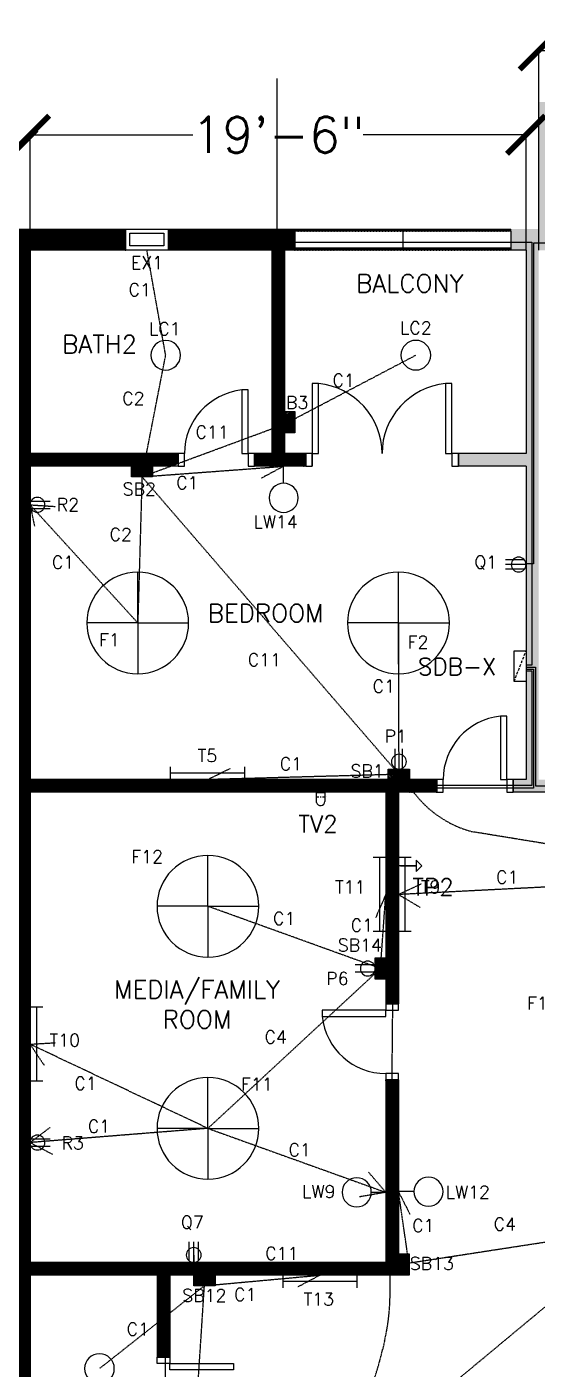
# Model space of a CAD drawing. Header units: feet. Extents: x -106 to 3106, y -822 to 214.
# Drawn here: x 555 to 796, y -498 to 136 of the extents above; entities that cross this region are included whole.
import ezdxf

# ---------------------------------------------------------------- set-up
doc = ezdxf.new("R2010")
doc.units = ezdxf.units.FT
doc.header["$MEASUREMENT"] = 0
doc.linetypes.add('HIDDEN', pattern=[0.375, 0.25, -0.125])
for name, color, linetype in [('Conduit', 170, 'HIDDEN'), ('Fan', 7, 'Continuous'), ('Hatch', 7, 'HIDDEN'), ('Power Line', 92, 'Continuous'), ('Switchboard', 7, 'Continuous'), ('Symb_TV', 7, 'Continuous'), ('Text', 10, 'Continuous'), ('Text_New', 254, 'Continuous'), ('Three Pin Sockets', 7, 'Continuous'), ('TV', 90, 'Continuous')]:
    doc.layers.add(name, color=color, linetype=linetype)
doc.styles.get("Standard").update_dxf_attribs({"font": 'simplex.shx', "height": 17})
doc.dimstyles.new('Copy of DIM-MA', dxfattribs={"dimtxt": 60, "dimasz": 18, "dimexe": 0.18, "dimexo": 0.0625, "dimgap": 0.09, "dimtad": 0, "dimtih": 1, "dimtoh": 1, "dimdec": 4, "dimzin": 0, "dimdsep": 46, "dimlunit": 4, "dimtxsty": 'Standard', "dimblk": 'ARCHTICK', "dimcen": 0, "dimadec": 0, "dimazin": 0, "dimtfac": 1, "dimtdec": 4, "dimtofl": 0, "dimtmove": 0, "dimatfit": 3, "dimfxl": 1, "dimtolj": 1, "dimtzin": 0, "dimarcsym": 0})
doc.dimstyles.new('DIM-MA', dxfattribs={"dimtxt": 17, "dimasz": 18, "dimexe": 0.18, "dimexo": 0.0625, "dimgap": 0.09, "dimtad": 0, "dimtih": 1, "dimtoh": 1, "dimdec": 4, "dimzin": 0, "dimdsep": 46, "dimlunit": 4, "dimtxsty": 'Standard', "dimblk": 'ARCHTICK', "dimcen": 0, "dimadec": 0, "dimazin": 0, "dimtfac": 1, "dimtdec": 4, "dimtofl": 0, "dimtmove": 0, "dimatfit": 3, "dimfxl": 1, "dimtolj": 1, "dimtzin": 0, "dimarcsym": 0})

# ---------------------------------------------------------------- blocks, each defined once
blk = doc.blocks.new('_ArchTick')
at = {"color": 0, "linetype": 'ByBlock', "const_width": 0.15}
blk.add_lwpolyline([(-0.5, -0.5), (0.5, 0.5)], dxfattribs=at)
blk = doc.blocks.new('*D19')
at = {"color": 0, "lineweight": -2, "transparency": 16777216}
for p, q in [((316.72, 30.17), (316.72, 78.21)), ((316.72, 78.03), (400.07, 78.03)), ((550.72, 78.03), (467.38, 78.03)), ((550.72, 30.17), (550.72, 78.21))]:
    blk.add_line(p, q, dxfattribs=at)
at = {"layer": 'Defpoints', "color": 0, "transparency": 16777216}
for p in [(316.72, 78.03), (316.72, 30.1), (550.72, 30.1)]:
    blk.add_point(p, dxfattribs=at)
at = {"color": 0, "lineweight": -2, "transparency": 16777216, "xscale": 18, "yscale": 18, "zscale": 18, "rotation": 180}
blk.add_blockref('_ArchTick', (316.72, 78.03), dxfattribs=at)
at = {"color": 0, "lineweight": -2, "transparency": 16777216, "xscale": 18, "yscale": 18, "zscale": 18}
blk.add_blockref('_ArchTick', (550.72, 78.03), dxfattribs=at)
at = {"color": 0, "transparency": 16777216, "insert": (433.72, 78.03), "char_height": 17, "attachment_point": 5}
blk.add_mtext('\\A1;19\'-6"', dxfattribs=at)
blk = doc.blocks.new('*D58')
at = {"color": 0, "lineweight": -2, "transparency": 16777216}
for p, q in [((796.72, 30.17), (796.72, 124.6)), ((796.72, 124.42), (929.63, 124.42)), ((1096.72, 124.42), (963.81, 124.42)), ((1096.72, 30.17), (1096.72, 124.6))]:
    blk.add_line(p, q, dxfattribs=at)
at = {"layer": 'Defpoints', "color": 0, "transparency": 16777216}
for p in [(1096.72, 124.42), (796.72, 30.1), (1096.72, 30.1)]:
    blk.add_point(p, dxfattribs=at)
at = {"color": 0, "lineweight": -2, "transparency": 16777216, "xscale": 18, "yscale": 18, "zscale": 18, "rotation": 180}
blk.add_blockref('_ArchTick', (796.72, 124.42), dxfattribs=at)
at = {"color": 0, "lineweight": -2, "transparency": 16777216, "xscale": 18, "yscale": 18, "zscale": 18}
blk.add_blockref('_ArchTick', (1096.72, 124.42), dxfattribs=at)
at = {"color": 0, "transparency": 16777216, "insert": (946.72, 124.42), "char_height": 17, "attachment_point": 5}
blk.add_mtext("\\A1;25'", dxfattribs=at)
blk = doc.blocks.new('Fan')
at = {"layer": 'Fan'}
for q in [(0, 24), (-24, 0), (24, 0), (0, -24)]:
    blk.add_line((0, 0), q, dxfattribs=at)
blk.add_circle((0, 0), 24, dxfattribs=at)
blk = doc.blocks.new('Light_12W')
at = {"layer": 'Fan'}
blk.add_circle((0, 0), 3.5, dxfattribs=at)
blk = doc.blocks.new('Light_15W')
at = {"layer": 'Fan'}
blk.add_line((0, 3.44), (0, 7.44), dxfattribs=at)
blk.add_circle((0, 0), 3.44, dxfattribs=at)
blk = doc.blocks.new('Exhaust_Fan')
for points in [[(0, 0), (10, 0), (10, 20), (0, 20)], [(2, 2), (8, 2), (8, 18), (2, 18)]]:
    blk.add_lwpolyline(points, close=True)
blk = doc.blocks.new('switchboard')
at = {"layer": 'Fan'}
blk.add_lwpolyline([(0, 0), (0, -10), (5, -10), (5, 0)], close=True, dxfattribs=at)
at = {"layer": 'Switchboard'}
for p, q in [((0.31, 0), (5, -4.67)), ((1.03, 0), (5, -3.96)), ((1.74, 0), (5, -3.26)), ((3.16, 0), (5, -1.84)), ((3.86, 0), (5, -1.14)), ((4.57, 0), (5, -0.43)), ((0, -0.38), (5, -5.38)), ((0, -1.09), (5, -6.09)), ((0, -1.79), (5, -6.79)), ((0, -2.5), (5, -7.5)), ((0, -3.21), (5, -8.21)), ((0, -3.91), (5, -8.9)), ((0, -4.62), (5, -9.58)), ((0, -5.33), (4.67, -10)), ((0, -6.04), (3.95, -10)), ((2.47, -0.03), (5, -2.55)), ((0, -6.74), (3.26, -10)), ((0, -7.45), (2.53, -9.97)), ((0, -8.16), (1.84, -10)), ((0, -8.86), (1.14, -10)), ((0, -9.57), (0.43, -10))]:
    blk.add_line(p, q, dxfattribs=at)
blk = doc.blocks.new('Tubelight')
at = {"layer": 'Fan'}
for p, q in [((0, 0), (6, 0)), ((3, 0), (3, -35)), ((0, -35), (6, -35))]:
    blk.add_line(p, q, dxfattribs=at)
blk = doc.blocks.new('Socket P')
at = {"layer": 'Switchboard'}
for p, q in [((-1.76, 0.47), (-1.76, 9.47)), ((1.76, 0.47), (1.76, 9.47))]:
    blk.add_line(p, q, dxfattribs=at)
blk.add_circle((0, 3.5), 3.5, dxfattribs=at)
blk = doc.blocks.new('Socket Q')
at = {"layer": 'Switchboard'}
for p, q in [((-2.18, 0.76), (-2.18, 9.76)), ((0, 0), (0, 9.76)), ((2.18, 0.76), (2.18, 9.76))]:
    blk.add_line(p, q, dxfattribs=at)
blk.add_circle((0, 3.5), 3.5, dxfattribs=at)
blk = doc.blocks.new('Socket R')
at = {"layer": 'Switchboard'}
for p, q in [((-1.76, 0.47), (-1.76, 9.47)), ((1.76, 0.47), (1.76, 9.47))]:
    blk.add_line(p, q, dxfattribs=at)
blk.add_circle((0, 3.5), 3.5, dxfattribs=at)
blk = doc.blocks.new('*D59')
at = {"color": 0, "lineweight": -2, "transparency": 16777216}
for p, q in [((556.72, 30.17), (556.72, 84.81)), ((556.72, 84.63), (633.56, 84.63)), ((790.72, 84.63), (713.89, 84.63)), ((790.72, 30.17), (790.72, 84.81))]:
    blk.add_line(p, q, dxfattribs=at)
at = {"layer": 'Defpoints', "color": 0, "transparency": 16777216}
for p in [(556.72, 84.63), (556.72, 30.1), (790.72, 30.1)]:
    blk.add_point(p, dxfattribs=at)
at = {"color": 0, "lineweight": -2, "transparency": 16777216, "xscale": 18, "yscale": 18, "zscale": 18, "rotation": 180}
blk.add_blockref('_ArchTick', (556.72, 84.63), dxfattribs=at)
at = {"color": 0, "lineweight": -2, "transparency": 16777216, "xscale": 18, "yscale": 18, "zscale": 18}
blk.add_blockref('_ArchTick', (790.72, 84.63), dxfattribs=at)
at = {"color": 0, "transparency": 16777216, "insert": (673.72, 84.63), "char_height": 17, "attachment_point": 5}
blk.add_mtext('\\A1;19\'-6"', dxfattribs=at)

msp = doc.modelspace()

# ---------------------------------------------------------------- hatches: boundary and pattern name
at = {"layer": 'Hatch'}
msp.add_hatch(color=256, dxfattribs=at).paths.add_polyline_path([(758.76505, -65.89579), (790.72418, -65.89579), (790.72418, 30.10421), (783.56538, 30.10421), (783.56538, 31.10421), (783.56538, 39.10421), (783.56538, 40.10421), (796.72418, 40.10421), (796.72418, 100.10421), (802.72418, 100.10421), (802.72418, 40.10421), (808.72418, 40.10421), (808.72418, 30.10421), (796.72418, 30.10421), (796.72418, -219.89579), (803.67633, -219.89579), (803.67633, -225.89579), (784.59082, -225.89579), (784.59082, -219.89579), (790.72418, -219.89579), (790.72418, -71.89579), (758.76505, -71.89579)])
h = msp.add_hatch(dxfattribs=at)
h.set_pattern_fill('ANSI31', color=256, style=0)
h.paths.add_polyline_path([(601.8375, 40.10421), (505.61086, 40.10421), (505.61086, 30.10421), (550.72418, 30.10421), (556.72418, 30.10421), (601.8375, 30.10421)])
h = msp.add_hatch(dxfattribs=at)
h.set_pattern_fill('ANSI31', color=256, style=0)
h.paths.add_polyline_path([(681.56538, 39.10421), (783.56538, 39.10421), (783.56538, 40.10421), (681.56538, 40.10421), (621.8375, 40.10421), (621.8375, 30.10421), (670.72418, 30.10421), (670.72418, -54.26213), (676.67596, -52.06086), (676.67596, -46.13623), (676.72418, -46.13623), (676.72418, 30.10421), (783.56538, 30.10421), (783.56538, 31.10421), (681.56538, 31.10421)])
h.paths.add_polyline_path([(670.76359, -37.28133), (689.47787, -37.28133), (689.47787, -46.28133), (670.76359, -46.28133)], flags=24)
h = msp.add_hatch(dxfattribs=at)
h.set_pattern_fill('ANSI31', color=256, style=0)
h.paths.add_polyline_path([(556.72418, 30.10421), (550.72418, 30.10421), (550.72418, -65.89579), (556.72418, -65.89579)])
h.paths.add_polyline_path([(556.72418, -65.89579), (550.72418, -65.89579), (550.72418, -71.89579), (556.72418, -71.89579)])
h = msp.add_hatch(dxfattribs=at)
h.set_pattern_fill('ANSI31', color=256, style=0)
h.paths.add_polyline_path([(686.76505, -65.89579), (676.72418, -65.89579), (676.72418, -56.13623), (676.67596, -56.13623), (676.67596, -52.06086), (670.72418, -54.26213), (670.72418, -65.89579), (662.55824, -65.89579), (662.55824, -71.89579), (686.76505, -71.89579)])
h = msp.add_hatch(dxfattribs=at)
h.set_pattern_fill('ANSI31', color=256, style=0)
h.paths.add_polyline_path([(626.55824, -65.89579), (611.67051, -65.89579), (610.51164, -71.84449), (610.56313, -71.89579), (614.52759, -71.89579), (623.04653, -71.89579), (626.55824, -70.59698)])
h.paths.add_polyline_path([(611.67051, -65.89579), (556.72418, -65.89579), (556.72418, -71.89579), (610.50165, -71.89579)])
h = msp.add_hatch(dxfattribs=at)
h.set_pattern_fill('ANSI31', color=256, style=0)
h.paths.add_polyline_path([(556.72418, -71.89579), (550.72418, -71.89579), (550.72418, -219.89579), (556.72418, -219.89579)])
h.paths.add_polyline_path([(556.72418, -219.89579), (550.72418, -219.89579), (550.72418, -225.89579), (556.72418, -225.89579)])
h.paths.add_polyline_path([(556.72291, -225.89579), (550.72545, -225.89579), (550.72545, -447.89579), (556.72291, -447.89579)])
h.paths.add_polyline_path([(556.72291, -447.89602), (556.72291, -447.89579), (550.72545, -447.89579), (550.72545, -447.89602), (550.72418, -447.89602), (550.72418, -453.89579), (556.72418, -453.89579), (556.72418, -447.89602)])
h.paths.add_polyline_path([(556.72418, -453.89579), (550.72418, -453.89579), (550.72418, -547.49579), (550.72418, -553.49579), (556.72418, -553.49579), (556.72418, -547.49579)])
h = msp.add_hatch(dxfattribs=at)
h.set_pattern_fill('ANSI31', color=256, style=0)
h.paths.add_polyline_path([(556.72418, -219.89579), (556.72418, -225.89579), (724.53668, -225.89579), (724.53668, -309.90414), (725.87206, -310.33317, -0.325832077), (727.95443, -313.18938), (727.95443, -314.08821), (727.84471, -325.7232), (730.53668, -325.7232), (730.53668, -225.89579), (737.68228, -225.89579), (732.77663, -219.89579), (730.53668, -219.89579), (724.53668, -219.89579)])
h = msp.add_hatch(dxfattribs=at)
h.set_pattern_fill('ANSI31', color=256, style=0)
h.paths.add_polyline_path([(748.59082, -219.89579), (732.77663, -219.89579), (737.68228, -225.89579), (748.59082, -225.89579)])
h = msp.add_hatch(dxfattribs=at)
h.set_pattern_fill('ANSI31', color=256, style=0)
h.paths.add_polyline_path([(382.91168, -309.90414), (381.57629, -310.33317, 0.325832077), (379.49392, -313.18938), (379.49392, -314.08821), (379.60365, -325.7232), (382.91168, -325.7232)])
h.paths.add_polyline_path([(727.95443, -314.08821), (727.95443, -313.18938, 0.325832077), (725.87206, -310.33317), (724.53668, -309.90414), (724.53668, -314.10095), (724.53668, -325.7232), (727.84471, -325.7232)])
h = msp.add_hatch(dxfattribs=at)
h.set_pattern_fill('ANSI31', color=256, style=0)
h.paths.add_polyline_path([(727.50521, -361.7232), (724.53668, -361.7232), (724.53668, -447.89579), (634.09833, -447.89579), (634.09833, -450.99663), (620.68274, -450.99663), (620.68274, -473.36357), (622.72418, -471.7501), (622.72418, -453.89579), (633.98803, -453.89579), (633.98803, -453.89576), (639.87187, -453.89576), (639.87187, -453.63401, -0.414678639), (641.87505, -451.63402), (726.68199, -449.01484)])
h.paths.add_polyline_path([(730.53668, -361.7232), (727.50521, -361.7232), (726.68199, -449.01484), (730.53667, -448.8958), (730.53667, -443.8958), (730.53668, -443.8958)])
h.paths.add_polyline_path([(682.36735, -450.38345), (641.87505, -451.63402, 0.414678639), (639.87187, -453.63401), (639.87187, -453.89576), (643.98803, -453.89576), (643.98803, -453.89579), (693.56831, -453.89579), (693.56833, -453.89579)], flags=17)
h.paths.add_polyline_path([(726.68199, -449.01484), (682.36735, -450.38345), (693.56835, -453.89579), (726.63596, -453.89579)], flags=17)
h.paths.add_polyline_path([(730.53667, -448.8958), (726.68199, -449.01484), (726.63596, -453.89579), (730.53667, -453.89579)])
h = msp.add_hatch(dxfattribs=at)
h.set_pattern_fill('ANSI31', color=256, style=0)
h.paths.add_polyline_path([(620.68274, -450.99663), (634.09833, -450.99663), (634.09833, -447.89579), (556.72418, -447.89579), (556.72418, -453.89579), (616.72418, -453.89579), (616.72418, -476.49227), (620.68274, -473.36357)])
h = msp.add_hatch(dxfattribs=at)
h.set_pattern_fill('ANSI31', color=256, style=0)
h.paths.add_polyline_path([(622.72418, -471.7501), (620.68274, -473.36357), (620.68274, -492.57047), (622.72418, -492.57047)])
h.paths.add_polyline_path([(620.68274, -473.36357), (616.72418, -476.49227), (616.72418, -492.57047), (620.68274, -492.57047)])

# ---------------------------------------------------------------- linework, layer by layer
for p, q in [((323.88297, 40.10421), (681.56538, 40.10421)), ((681.56538, 40.10421), (783.56538, 40.10421)), ((681.56538, 39.10421), (681.56538, 31.10421)), ((783.56538, 39.10421), (681.56538, 39.10421)), ((783.56538, 39.10421), (681.56538, 39.10421)), ((732.56538, 39.10421), (732.56538, 31.10421)), ((783.56538, 39.10421), (783.56538, 40.10421)), ((783.56538, 39.10421), (783.56538, 31.10421)), ((783.56538, 39.10421), (783.56538, 31.10421)), ((670.72418, 30.10421), (556.72418, 30.10421)), ((556.72418, 30.10421), (556.72418, -65.89579)), ((670.72418, 30.10421), (556.72418, 30.10421)), ((670.72418, 30.10421), (556.72418, 30.10421)), ((670.72418, 30.10421), (670.72418, -65.89579)), ((790.72418, 30.10421), (676.72418, 30.10421)), ((676.72418, 30.10421), (676.72418, -65.89579)), ((790.72418, 30.10421), (676.72418, 30.10421)), ((783.56538, 30.10421), (676.72418, 30.10421)), ((783.56538, 31.10421), (681.56538, 31.10421)), ((783.56538, 31.10421), (783.56538, 30.10421)), ((790.72418, 30.10421), (790.72418, -65.89579)), ((626.55824, -65.89579), (556.72418, -65.89579)), ((626.55824, -65.89579), (626.55824, -71.89579)), ((670.72418, -65.89579), (662.55824, -65.89579)), ((662.55824, -65.89579), (662.55824, -71.89579)), ((686.76505, -65.89579), (676.72418, -65.89579)), ((686.76505, -65.89579), (686.76505, -71.89579)), ((689.76505, -65.89579), (689.76505, -71.89579)), ((790.72418, -65.89579), (758.76505, -65.89579)), ((758.76505, -65.89579), (758.76505, -71.89579)), ((556.72418, -71.89579), (556.72418, -219.89579)), ((626.55824, -71.89579), (556.72418, -71.89579)), ((686.76505, -71.89579), (662.55824, -71.89579)), ((790.72418, -71.89579), (758.76505, -71.89579)), ((790.72418, -71.89579), (790.72418, -219.89579)), ((724.53668, -219.89579), (556.72418, -219.89579)), ((730.53668, -219.89579), (724.53668, -219.89579)), ((748.59082, -219.89579), (730.53668, -219.89579)), ((748.59082, -219.89579), (748.59082, -225.89579)), ((748.59082, -219.89579), (748.59082, -225.89579)), ((790.72418, -219.89579), (784.59082, -219.89579)), ((784.59082, -219.89579), (784.59082, -225.89579)), ((784.59082, -219.89579), (784.59082, -225.89579)), ((724.53668, -225.89579), (556.72418, -225.89579)), ((724.53668, -225.89579), (724.53668, -325.7232)), ((730.53668, -225.89579), (730.53668, -325.7232)), ((748.59082, -225.89579), (730.53668, -225.89579)), ((803.67633, -225.89579), (784.59082, -225.89579)), ((730.53668, -325.7232), (724.53668, -325.7232)), ((724.53668, -325.7232), (730.53668, -325.7232)), ((724.53668, -361.7232), (724.53668, -447.89579)), ((730.53668, -361.7232), (724.53668, -361.7232)), ((724.53668, -361.7232), (730.53668, -361.7232)), ((730.53668, -361.7232), (730.53668, -453.89579)), ((724.53668, -447.89579), (556.72418, -447.89579)), ((556.72418, -453.89579), (556.72418, -547.49579)), ((616.72418, -453.89579), (556.72418, -453.89579)), ((616.72418, -453.89579), (616.72418, -492.57047)), ((622.72418, -453.89579), (622.72418, -492.57047)), ((730.53668, -453.89579), (622.72418, -453.89579)), ((622.72418, -492.57047), (616.72418, -492.57047)), ((622.72418, -492.57047), (616.72418, -492.57047))]:
    msp.add_line(p, q)
for points in [[(659.55824, -65.89579), (659.55824, -35.89579), (656.55824, -35.89579), (656.55824, -65.89579)], [(689.76505, -32.89579), (689.76505, -65.89579), (692.76505, -65.89579), (692.76505, -32.89579)], [(755.76505, -65.89579), (755.76505, -32.89579), (752.76505, -32.89579), (752.76505, -65.89579)], [(629.55824, -65.89579), (626.55824, -65.89579), (626.55824, -71.89579), (629.55824, -71.89579)], [(662.55824, -65.89579), (659.55824, -65.89579), (659.55824, -71.89579), (662.55824, -71.89579)], [(689.76505, -65.89579), (686.76505, -65.89579), (686.76505, -71.89579), (689.76505, -71.89579)], [(758.76505, -65.89579), (755.76505, -65.89579), (755.76505, -71.89579), (758.76505, -71.89579)], [(781.59082, -219.89579), (781.59082, -189.89579), (778.59082, -189.89579), (778.59082, -219.89579)], [(751.59082, -219.89579), (748.59082, -219.89579), (748.59082, -225.89579), (751.59082, -225.89579)], [(784.59082, -219.89579), (781.59082, -219.89579), (781.59082, -225.89579), (784.59082, -225.89579)], [(724.53668, -328.7232), (694.53668, -328.7232), (694.53668, -331.7232), (724.53668, -331.7232)], [(724.53668, -325.7232), (724.53668, -328.7232), (730.53668, -328.7232), (730.53668, -325.7232)], [(724.53668, -358.7232), (724.53668, -361.7232), (730.53668, -361.7232), (730.53668, -358.7232)], [(622.72418, -492.57047), (622.72418, -495.57047), (616.72418, -495.57047), (616.72418, -492.57047)], [(622.72418, -495.57047), (652.72418, -495.57047), (652.72418, -498.57047), (622.72418, -498.57047)]]:
    msp.add_lwpolyline(points, close=True)
for centre, radius, start, end in [((659.84651, -66.00687), 30.28848, 96.2042839, 179.78987919), ((689.50346, -65.99724), 33.26174, 0.17474066, 84.37263735), ((756.02663, -65.99724), 33.26174, 95.62736265, 179.82525934), ((781.87909, -220.00687), 30.28848, 96.2042839, 179.78987919), ((724.64776, -328.43492), 30.28848, 186.2042839, 269.78987919)]:
    msp.add_arc(centre, radius, start, end)
at = {"layer": 'Conduit'}
for p, q in [((620.70525, -19.51863), (611.83751, 30.10421)), ((609.5276, -76.89579), (620.70525, -19.51863)), ((676.67597, -52.06086), (738.71022, -19.46623)), ((609.5276, -76.89579), (676.67597, -52.06086)), ((676.34752, -71.93952), (665.0455, -67.90662)), ((609.5276, -76.89579), (676.34752, -71.93952)), ((676.34752, -71.93952), (665.76417, -77.59573)), ((609.5276, -76.89579), (607.53568, -145.89579)), ((730.73261, -217.39579), (609.5276, -76.89579)), ((607.53568, -145.89579), (556.72418, -90.13442)), ((556.72418, -90.13442), (568.69874, -90.91546)), ((556.72418, -90.13442), (558.82829, -100.24523)), ((730.79878, -214.89579), (730.53451, -145.89579)), ((640.48247, -219.89579), (651.23199, -214.56214)), ((730.73261, -217.39579), (640.48247, -219.89579)), ((640.48247, -219.89579), (651.23199, -225.22945)), ((739.1818, -227.72982), (730.73261, -217.39579)), ((807.19098, -251.37008), (765.82201, -244.60287)), ((730.53668, -274.16491), (741.37108, -269.00586)), ((826.75557, -269.28429), (730.53668, -274.16491)), ((724.53668, -274.16491), (719.73937, -285.16427)), ((722.03668, -309.10095), (724.53668, -274.16491)), ((724.53668, -274.16491), (727.71891, -285.73528)), ((730.53668, -274.16491), (740.85855, -280.28528)), ((722.03668, -309.10095), (640.63043, -279.72416)), ((722.03668, -309.10095), (640.63043, -384.59619)), ((725.87207, -310.33317), (722.03668, -309.10095)), ((726.54693, -463.33634), (727.95444, -314.08821)), ((727.95444, -314.08821), (727.95444, -313.18938)), ((556.72291, -344.85061), (568.7011, -344.12743)), ((640.63043, -384.59619), (556.72291, -344.85061)), ((556.72291, -344.85061), (563.41829, -354.80912)), ((556.72291, -391.28603), (566.29168, -384.04458)), ((640.63043, -384.59619), (556.72291, -391.28603)), ((640.63043, -384.59619), (724.53668, -414.78275)), ((556.72291, -391.28603), (567.36732, -396.82646)), ((724.53668, -414.78275), (716.25913, -405.10887)), ((724.53668, -414.78275), (711.99335, -416.966)), ((730.53668, -414.47538), (728.40138, -426.28388)), ((735.53667, -448.8958), (730.53668, -414.47538)), ((730.53668, -414.47538), (735.94349, -425.18829)), ((730.53667, -448.8958), (826.8748, -434.09153)), ((641.87505, -451.63402), (730.53667, -448.8958)), ((628.99999, -610.87572), (819.75751, -452.17683)), ((638.98803, -458.89576), (693.56845, -453.89579)), ((639.87187, -453.63401), (639.87187, -453.89576)), ((693.56836, -453.89579), (682.1181, -450.30529)), ((693.56835, -453.89577), (682.96104, -459.50692)), ((638.98803, -458.89576), (589.48037, -498.02476)), ((629.09401, -610.89234), (638.98803, -458.89576)), ((723.98578, -484.89971), (723.04482, -488.97331))]:
    msp.add_line(p, q, dxfattribs=at)
for centre, radius, start, end in [((777.89053, -196.08122), 50, 219.26973413, 256.03255445), ((724.95444, -313.18938), 3, 0, 72.18908397), ((641.87187, -453.63401), 2, 89.90903659, 180), ((626.55138, -462.39332), 100, 346.99336812, 359.45968106), ((576.89322, -455.21373), 150, 312.53833208, 346.99336812)]:
    msp.add_arc(centre, radius, start, end, dxfattribs=at)
at = {"layer": 'Power Line'}
for p, q in [((1101.87881, 33.36231), (794.16848, 33.36231)), ((794.16848, 33.36231), (794.16848, -117.98603)), ((794.16848, -117.98603), (790.87789, -117.98603)), ((634.09833, -450.99663), (634.09833, -444.39579)), ((620.68274, -610.95463), (620.68274, -450.99663)), ((620.68274, -450.99663), (634.09833, -450.99663))]:
    msp.add_line(p, q, dxfattribs=at)
at = {"layer": 'Symb_TV', "linetype": 'HIDDEN', "ltscale": 5}
msp.add_line((785.04151, -173.54399), (790.73971, -159.12122), dxfattribs=at)
at = {"layer": 'Symb_TV'}
for p, q in [((556.72418, -225.89579), (556.72418, -447.89579)), ((691.84422, -226.03566), (695.80315, -226.03566)), ((691.84422, -228.1022), (693.0077, -228.1022)), ((693.53712, -228.1022), (694.0906, -228.1022)), ((694.69221, -228.1022), (695.80315, -228.1022)), ((696.61735, -227.95772), (696.61735, -227.95772)), ((696.61735, -227.95772), (696.61735, -227.95772)), ((738.83427, -257.91083), (741.53153, -260.6081)), ((738.83427, -257.91083), (738.83437, -263.30509)), ((738.83432, -260.60661), (730.48085, -260.60661)), ((731.48506, -260.60661), (738.83432, -260.60661)), ((741.53163, -260.60783), (738.83437, -263.30509))]:
    msp.add_line(p, q, dxfattribs=at)
msp.add_lwpolyline([(785.04151, -173.54399), (785.04151, -159.12122), (790.73971, -159.12122), (790.73971, -173.54399)], close=True, dxfattribs=at)
for points in [[(691.84422, -230.66624), (691.84422, -226.03566)], [(695.80315, -226.03566), (695.80315, -230.20452)]]:
    msp.add_lwpolyline(points, dxfattribs=at)
msp.add_arc((693.79668, -230.20379), 2.00648, 193.32524594, 0.02095112, dxfattribs=at)
at = {"layer": 'TV'}
for p, q in [((673.16373, 111.12477), (673.16373, 33.82157)), ((673.16373, 33.82157), (793.40299, 33.82157)), ((793.40299, 33.82157), (793.40299, -165.86296)), ((790.58039, -168.47454), (793.44064, -168.47454)), ((790.62528, -167.68968), (794.22787, -167.68968)), ((793.40299, -165.86296), (790.72373, -165.86296)), ((790.82905, -166.73744), (795.12655, -166.73744)), ((793.44064, -168.47454), (793.44064, -222.62404)), ((794.22787, -167.68968), (794.22787, -223.95172)), ((795.12655, -166.73744), (795.12655, -222.87428)), ((793.44064, -222.62404), (693.80866, -222.62404)), ((693.80866, -222.62404), (693.80866, -225.95876)), ((794.22787, -223.95172), (728.34104, -223.95172)), ((728.34104, -223.95172), (728.34104, -260.60206)), ((795.12655, -222.87428), (865.08787, -222.87428)), ((728.34104, -260.60206), (730.46746, -260.60206))]:
    msp.add_line(p, q, dxfattribs=at)

# ---------------------------------------------------------------- block references
at = {"xscale": -1}
for name, p, rotation in [('Exhaust_Fan', (621.8375, 40.10421), 90), ('switchboard', (604.52759, -71.89579), 90), ('Socket R', (556.72418, -90.13442), 270), ('Tubelight', (657.98247, -219.89579), 270), ('switchboard', (725.73261, -214.89579), 90), ('Socket P', (719.53668, -309.10095), 90), ('Tubelight', (562.72418, -327.35105), 359.9958316106824), ('Socket R', (556.72291, -391.28603), 270), ('switchboard', (633.98803, -453.89576), 90), ('Tubelight', (711.06845, -459.89579), 270)]:
    msp.add_blockref(name, p, dxfattribs=dict(at, rotation=rotation))
at = {"xscale": -2, "yscale": 2, "zscale": 2}
for name, p, rotation in [('Light_12W', (620.70525, -19.51863), 180), ('Light_12W', (738.71022, -19.46623), 180), ('Light_15W', (710.82504, -414.78275), 270), ('Light_15W', (744.68181, -414.47538), 90), ('Light_12W', (589.48036, -498.02476), 180)]:
    msp.add_blockref(name, p, dxfattribs=dict(at, rotation=rotation))
at = {"xscale": -1}
for name, p in [('switchboard', (681.67596, -46.13623)), ('Fan', (607.53567, -145.89579)), ('Fan', (730.5345, -145.89579)), ('Socket P', (730.73261, -214.89579)), ('Fan', (640.63043, -279.72416)), ('Tubelight', (724.53668, -256.66491)), ('Tubelight', (736.53668, -256.66491)), ('switchboard', (724.53668, -304.10095)), ('Fan', (640.63043, -384.59619)), ('switchboard', (735.53667, -443.8958))]:
    msp.add_blockref(name, p, dxfattribs=at)
at = {"xscale": -2, "yscale": 2, "zscale": 2}
msp.add_blockref('Light_15W', (676.34752, -86.84909), dxfattribs=at)
at = {"layer": 'Three Pin Sockets', "xscale": -1, "rotation": 90}
msp.add_blockref('Socket Q', (790.72418, -118.34346), dxfattribs=at)
at = {"layer": 'Three Pin Sockets', "xscale": -1}
msp.add_blockref('Socket Q', (633.94461, -447.89579), dxfattribs=at)

# ---------------------------------------------------------------- texts
at = {"layer": 'Conduit', "char_height": 6, "attachment_point": 3}
for s, insert, width in [('C1', (613.74486, 14.45128), 19.474769), ('C1', (709.91393, -28.34349), 19.474769), ('C2', (610.74759, -36.88779), 26.5547751), ('C11', (650.4645, -52.77735), 19.7831074), ('C1', (636.21057, -76.70761), 19.474769), ('C2', (604.75547, -101.11726), 26.5547751), ('C1', (577.56187, -114.25836), 19.474769), ('C11', (675.13244, -160.3143), 19.7831074), ('C1', (728.84756, -172.80833), 19.474769), ('C1', (685.07479, -209.45235), 19.474769), ('C1', (787.08624, -262.95285), 19.7831074), ('C1', (681.8641, -282.4635), 19.474769), ('C1', (718.53668, -285.66491), 19.474769), ('C4', (677.89188, -338.44171), 26.5547751), ('C1', (588.17316, -360.32446), 19.474769), ('C1', (594.52012, -380.60455), 19.474769), ('C1', (689.18143, -391.71578), 19.474769), ('C1', (747.52834, -427.48893), 19.7831074), ('C4', (785.96288, -426.77768), 26.5547751), ('C11', (683.32358, -440.60764), 19.7831074), ('C1', (663.4926, -460.04428), 19.7831074), ('C1', (612.82715, -476.39402), 19.7831074)]:
    msp.add_mtext(s, dxfattribs=dict(at, insert=insert, width=width))
at = {"layer": 'Text', "char_height": 6, "attachment_point": 3}
for s, insert, width in [('EX1', (619.48555, 27.22225), 19.3301349), ('LC1', (627.74847, -4.0326), 19.3301349), ('LC2', (746.19464, -3.6202), 19.3301349), ('SB3', (687.97787, -38.78133), 19.2207386), ('SB2', (616.09126, -79.68818), 19.2207386), ('R2', (579.87045, -87.05176), 9.9173336), ('LW14', (683.00413, -95.20649), 22.2962372), ('Q1', (777.09807, -114.1582), 9.9173336), ('F1', (599.06176, -150.84761), 12.3458399), ('F2', (744.63553, -151.95488), 12.3458399), ('P1', (734.49401, -196.40217), 9.9173336), ('T5', (645.01124, -205.57414), 11.7452683), ('SB1', (723.59969, -212.83025), 19.2207386), ('F12', (619.42824, -253.28999), 12.3458399), ('T11', (714.96922, -267.60549), 11.7452683), ('T9', (750.34567, -267.60549), 11.7452683), ('SB14', (722.71115, -295.02098), 19.2207386), ('P6', (706.96189, -310.8385), 9.9173336), ('F14', (806.12139, -322.50047), 12.3458399), ('T10', (580.28993, -339.9219), 14.693425), ('F11', (671.17216, -360.74251), 12.3458399), ('R3', (582.1221, -388.49018), 9.9173336), ('LW9', (700.76308, -411.38991), 22.2962372), ('LW12', (773.65513, -411.68276), 22.2962372), ('Q7', (638.67217, -425.90088), 9.9173336), ('SB13', (756.6839, -445.41175), 19.2207386), ('SB12', (649.35275, -460.49697), 19.2207386), ('T13', (700.12192, -462.1801), 11.7452683)]:
    msp.add_mtext(s, dxfattribs=dict(at, insert=insert, width=width))
at = {"layer": 'Text_New', "char_height": 8.5}
for s, insert, width, attachment_point in [('BALCONY', (761.19578, 18.69835), 62.7269119, 3), ('BATH2', (607.19989, -10.09629), 37.7820654, 3), ('BEDROOM', (695.2112, -137.05452), 60.5610692, 3), ('MEDIA/FAMILY\\PROOM', (635.51904, -314.72616), 37.7820654, 2)]:
    msp.add_mtext(s, dxfattribs=dict(at, insert=insert, width=width, attachment_point=attachment_point))
at = {"layer": 'TV', "char_height": 8, "attachment_point": 1}
for s, insert, width in [('{\\C1;SDB-X}', (739.70822, -162.51631), 43.0189894), ('{\\C1;TV2}', (683.31378, -236.83276), 64.4507839), ('{\\C1;TP2}', (737.07676, -266.61183), 82.4226344)]:
    msp.add_mtext(s, dxfattribs=dict(at, insert=insert, width=width))

# ---------------------------------------------------------------- dimensions: what is measured, and where the dimension line sits
dim = msp.add_linear_dim(base=(1096.72418, 124.42043), p1=(796.72418, 30.10421), p2=(1096.72418, 30.10421), angle=180, dimstyle='Copy of DIM-MA')
dim.commit()
dim.dimension.update_dxf_attribs({"geometry": '*D58', "text_midpoint": (946.72418, 124.42043)})
for base, p1, p2, dimstyle, picture, middle in [((556.72418, 84.63382), (790.72418, 30.10421), (556.72418, 30.10421), 'Copy of DIM-MA', '*D59', (673.72418, 84.63382)), ((316.72418, 78.03124), (550.72418, 30.10421), (316.72418, 30.10421), 'DIM-MA', '*D19', (433.72418, 78.03124))]:
    dim = msp.add_linear_dim(base=base, p1=p1, p2=p2, dimstyle=dimstyle)
    dim.commit()
    dim.dimension.update_dxf_attribs({"geometry": picture, "text_midpoint": middle})

doc.saveas('drawing.dxf')
